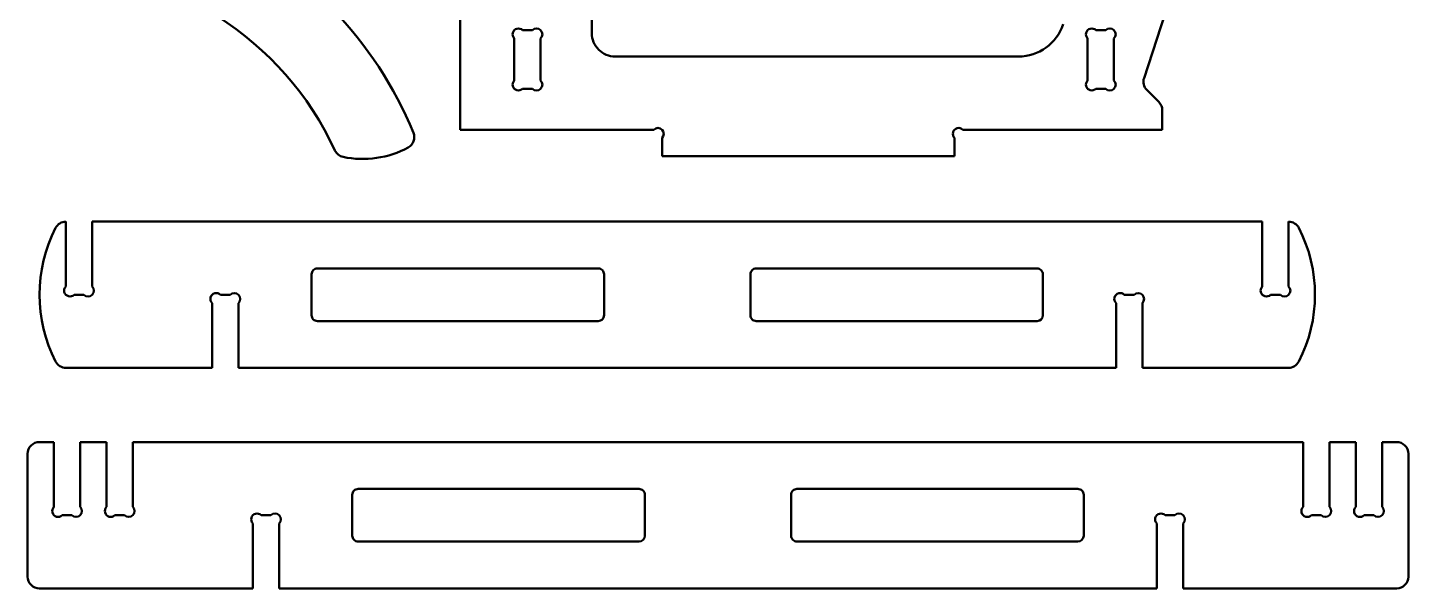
# Model space of a CAD drawing. Header units: millimetres. Extents: x -5696 to 5717, y -1207 to 892.
# Drawn here: x -3626.4 to -3415.9, y -1197.8 to -1112.4 of the extents above; entities that cross this region are included whole.
import ezdxf

# ---------------------------------------------------------------- set-up
doc = ezdxf.new("R2010")
doc.units = ezdxf.units.MM
doc.header["$MEASUREMENT"] = 0
doc.layers.add('layer 1', color=7, linetype='Continuous')

msp = doc.modelspace()

# ---------------------------------------------------------------- linework, layer by layer
at = {"layer": 'layer 1', "lineweight": 50}
for points in [[(-3540.348, -1113.2236), (-3540.348, -1113.2236), (-3540.348, -979.8894), (-3540.348, -979.8894)], [(-3560.415, -1042.7734), (-3560.415, -1042.7734), (-3560.415, -1127.9395), (-3560.415, -1127.9395)], [(-3456.1747, -1120.0703), (-3456.1747, -1120.0703), (-3433.0821, -1048.9986), (-3433.0821, -1048.9986)], [(-3567.5431, -1128.3989), (-3573.3541, -1114.3119), (-3584.2911, -1102.9527), (-3598.148, -1096.6126)], [(-3579.5032, -1131.0956), (-3587.4217, -1114.0187), (-3604.5635, -1103.1203), (-3623.3868, -1103.1952)], [(-3550.9039, -1112.7777), (-3550.9039, -1112.7777), (-3549.4131, -1112.7777), (-3549.4131, -1112.7777)], [(-3475.2972, -1116.7911), (-3472.2062, -1116.7911), (-3469.4667, -1114.8008), (-3468.5115, -1111.861)], [(-3463.5009, -1112.7777), (-3463.5009, -1112.7777), (-3462.0101, -1112.7777), (-3462.0101, -1112.7777)], [(-3552.1652, -1120.4351), (-3552.1652, -1120.4351), (-3552.1652, -1114.039), (-3552.1652, -1114.039)], [(-3548.1518, -1114.039), (-3548.1518, -1114.039), (-3548.1518, -1120.4351), (-3548.1518, -1120.4351)], [(-3464.7622, -1120.4351), (-3464.7622, -1120.4351), (-3464.7622, -1114.039), (-3464.7622, -1114.039)], [(-3460.7488, -1114.039), (-3460.7488, -1114.039), (-3460.7488, -1120.4351), (-3460.7488, -1120.4351)], [(-3475.2972, -1116.7911), (-3475.2972, -1116.7911), (-3536.7805, -1116.7911), (-3536.7805, -1116.7911)], [(-3549.4131, -1121.6964), (-3549.4131, -1121.6964), (-3550.9039, -1121.6964), (-3550.9039, -1121.6964)], [(-3462.0101, -1121.6964), (-3462.0101, -1121.6964), (-3463.5009, -1121.6964), (-3463.5009, -1121.6964)], [(-3456.1747, -1120.0703), (-3456.3819, -1120.7083), (-3456.2138, -1121.4085), (-3455.7395, -1121.8828)], [(-3453.9133, -1123.709), (-3453.9133, -1123.709), (-3455.7395, -1121.8828), (-3455.7395, -1121.8828)], [(-3453.3909, -1124.9703), (-3453.3909, -1124.4972), (-3453.5788, -1124.0435), (-3453.9133, -1123.709)], [(-3453.3909, -1127.9395), (-3453.3909, -1127.9395), (-3453.3909, -1124.9703), (-3453.3909, -1124.9703)], [(-3560.415, -1127.9395), (-3560.415, -1127.9395), (-3530.9069, -1127.9395), (-3530.9069, -1127.9395)], [(-3483.7909, -1127.9395), (-3483.7909, -1127.9395), (-3453.3909, -1127.9395), (-3453.3909, -1127.9395)], [(-3568.3408, -1130.6466), (-3567.5395, -1130.2114), (-3567.1954, -1129.2419), (-3567.5431, -1128.3989)], [(-3529.6456, -1129.2008), (-3529.6456, -1129.2008), (-3529.6456, -1131.9529), (-3529.6456, -1131.9529)], [(-3485.0522, -1131.9529), (-3485.0522, -1131.9529), (-3485.0522, -1129.2008), (-3485.0522, -1129.2008)], [(-3579.5032, -1131.0956), (-3579.2667, -1131.6055), (-3578.8037, -1131.9742), (-3578.2537, -1132.0904)], [(-3578.2537, -1132.0904), (-3574.8828, -1132.8027), (-3571.3685, -1132.2908), (-3568.3408, -1130.6466)], [(-3529.6456, -1131.9529), (-3529.6456, -1131.9529), (-3485.0522, -1131.9529), (-3485.0522, -1131.9529)], [(-3620.5264, -1141.9458), (-3621.1835, -1141.9578), (-3621.7808, -1142.3302), (-3622.0808, -1142.9149)], [(-3620.5264, -1151.8325), (-3620.5264, -1151.8325), (-3620.5264, -1141.9458), (-3620.5264, -1141.9458)], [(-3616.513, -1141.9455), (-3616.513, -1141.9455), (-3616.513, -1151.8325), (-3616.513, -1151.8325)], [(-3438.1395, -1141.9455), (-3438.1395, -1141.9455), (-3616.513, -1141.9455), (-3616.513, -1141.9455)], [(-3438.1395, -1151.8325), (-3438.1395, -1151.8325), (-3438.1395, -1141.9455), (-3438.1395, -1141.9455)], [(-3434.1261, -1141.9458), (-3434.1261, -1141.9458), (-3434.1261, -1151.8325), (-3434.1261, -1151.8325)], [(-3432.5717, -1142.9149), (-3432.8718, -1142.3302), (-3433.469, -1141.9578), (-3434.1261, -1141.9458)], [(-3622.0808, -1142.9149), (-3625.3595, -1149.3048), (-3625.3595, -1156.8828), (-3622.0808, -1163.2727)], [(-3432.5717, -1163.2727), (-3429.293, -1156.8829), (-3429.293, -1149.3049), (-3432.5717, -1142.915)], [(-3582.1761, -1149.0804), (-3582.1761, -1149.0804), (-3539.3665, -1149.0804), (-3539.3665, -1149.0804)], [(-3515.286, -1149.0804), (-3515.286, -1149.0804), (-3472.4764, -1149.0804), (-3472.4764, -1149.0804)], [(-3583.068, -1156.2153), (-3583.068, -1156.2153), (-3583.068, -1149.9723), (-3583.068, -1149.9723)], [(-3538.4746, -1149.9723), (-3538.4746, -1149.9723), (-3538.4746, -1156.2153), (-3538.4746, -1156.2153)], [(-3516.1779, -1156.2153), (-3516.1779, -1156.2153), (-3516.1779, -1149.9723), (-3516.1779, -1149.9723)], [(-3471.5845, -1149.9723), (-3471.5845, -1149.9723), (-3471.5845, -1156.2153), (-3471.5845, -1156.2153)], [(-3617.7743, -1153.0938), (-3617.7743, -1153.0938), (-3619.2651, -1153.0938), (-3619.2651, -1153.0938)], [(-3596.9684, -1153.0938), (-3596.9684, -1153.0938), (-3595.4776, -1153.0938), (-3595.4776, -1153.0938)], [(-3459.1749, -1153.0938), (-3459.1749, -1153.0938), (-3457.6841, -1153.0938), (-3457.6841, -1153.0938)], [(-3435.3874, -1153.0938), (-3435.3874, -1153.0938), (-3436.8782, -1153.0938), (-3436.8782, -1153.0938)], [(-3598.2297, -1164.2422), (-3598.2297, -1164.2422), (-3598.2297, -1154.3551), (-3598.2297, -1154.3551)], [(-3594.2163, -1154.3551), (-3594.2163, -1154.3551), (-3594.2163, -1164.2422), (-3594.2163, -1164.2422)], [(-3460.4362, -1164.2422), (-3460.4362, -1164.2422), (-3460.4362, -1154.3551), (-3460.4362, -1154.3551)], [(-3456.4228, -1154.3551), (-3456.4228, -1154.3551), (-3456.4228, -1164.2422), (-3456.4228, -1164.2422)], [(-3539.3665, -1157.1072), (-3539.3665, -1157.1072), (-3582.1761, -1157.1072), (-3582.1761, -1157.1072)], [(-3539.3665, -1157.1072), (-3538.8739, -1157.1072), (-3538.4746, -1156.7079), (-3538.4746, -1156.2153)], [(-3472.4764, -1157.1072), (-3472.4764, -1157.1072), (-3515.286, -1157.1072), (-3515.286, -1157.1072)], [(-3472.4764, -1157.1072), (-3471.9838, -1157.1072), (-3471.5845, -1156.7079), (-3471.5845, -1156.2153)], [(-3622.0808, -1163.2727), (-3621.7754, -1163.8679), (-3621.1627, -1164.2422), (-3620.4938, -1164.2422)], [(-3434.1588, -1164.2422), (-3433.4898, -1164.2422), (-3432.8771, -1163.8679), (-3432.5717, -1163.2727)], [(-3620.4938, -1164.2422), (-3620.4938, -1164.2422), (-3598.2297, -1164.2422), (-3598.2297, -1164.2422)], [(-3594.2163, -1164.2422), (-3594.2163, -1164.2422), (-3460.4362, -1164.2422), (-3460.4362, -1164.2422)], [(-3456.4228, -1164.2422), (-3456.4228, -1164.2422), (-3434.1588, -1164.2422), (-3434.1588, -1164.2422)], [(-3622.3401, -1175.5525), (-3622.3401, -1175.5525), (-3624.5697, -1175.5525), (-3624.5697, -1175.5525)], [(-3622.3401, -1185.4395), (-3622.3401, -1185.4395), (-3622.3401, -1175.5525), (-3622.3401, -1175.5525)], [(-3618.3267, -1175.5525), (-3618.3267, -1175.5525), (-3618.3267, -1185.4395), (-3618.3267, -1185.4395)], [(-3614.3133, -1175.5525), (-3614.3133, -1175.5525), (-3618.3267, -1175.5525), (-3618.3267, -1175.5525)], [(-3614.3133, -1185.4395), (-3614.3133, -1185.4395), (-3614.3133, -1175.5525), (-3614.3133, -1175.5525)], [(-3610.2998, -1175.5525), (-3610.2998, -1175.5525), (-3610.2998, -1185.4395), (-3610.2998, -1185.4395)], [(-3431.9263, -1175.5525), (-3431.9263, -1175.5525), (-3610.2998, -1175.5525), (-3610.2998, -1175.5525)], [(-3431.9263, -1185.4395), (-3431.9263, -1185.4395), (-3431.9263, -1175.5525), (-3431.9263, -1175.5525)], [(-3427.9129, -1175.5525), (-3427.9129, -1175.5525), (-3427.9129, -1185.4395), (-3427.9129, -1185.4395)], [(-3423.8995, -1175.5525), (-3423.8995, -1175.5525), (-3427.9129, -1175.5525), (-3427.9129, -1175.5525)], [(-3423.8995, -1185.4395), (-3423.8995, -1185.4395), (-3423.8995, -1175.5525), (-3423.8995, -1175.5525)], [(-3419.8861, -1175.5525), (-3419.8861, -1175.5525), (-3419.8861, -1185.4395), (-3419.8861, -1185.4395)], [(-3417.6565, -1175.5525), (-3417.6565, -1175.5525), (-3419.8861, -1175.5525), (-3419.8861, -1175.5525)], [(-3626.3535, -1177.3362), (-3626.3535, -1177.3362), (-3626.3535, -1196.0654), (-3626.3535, -1196.0654)], [(-3415.8727, -1196.0654), (-3415.8727, -1196.0654), (-3415.8727, -1177.3362), (-3415.8727, -1177.3362)], [(-3575.9629, -1182.6874), (-3575.9629, -1182.6874), (-3533.1533, -1182.6874), (-3533.1533, -1182.6874)], [(-3509.0729, -1182.6874), (-3509.0729, -1182.6874), (-3466.2632, -1182.6874), (-3466.2632, -1182.6874)], [(-3576.8548, -1189.8223), (-3576.8548, -1189.8223), (-3576.8548, -1183.5793), (-3576.8548, -1183.5793)], [(-3532.2615, -1183.5793), (-3532.2615, -1183.5793), (-3532.2615, -1189.8223), (-3532.2615, -1189.8223)], [(-3509.9648, -1189.8223), (-3509.9648, -1189.8223), (-3509.9648, -1183.5793), (-3509.9648, -1183.5793)], [(-3465.3714, -1183.5793), (-3465.3714, -1183.5793), (-3465.3714, -1189.8223), (-3465.3714, -1189.8223)], [(-3619.588, -1186.7008), (-3619.588, -1186.7008), (-3621.0788, -1186.7008), (-3621.0788, -1186.7008)], [(-3611.5612, -1186.7008), (-3611.5612, -1186.7008), (-3613.052, -1186.7008), (-3613.052, -1186.7008)], [(-3590.7553, -1186.7008), (-3590.7553, -1186.7008), (-3589.2645, -1186.7008), (-3589.2645, -1186.7008)], [(-3452.9617, -1186.7008), (-3452.9617, -1186.7008), (-3451.4709, -1186.7008), (-3451.4709, -1186.7008)], [(-3429.1742, -1186.7008), (-3429.1742, -1186.7008), (-3430.665, -1186.7008), (-3430.665, -1186.7008)], [(-3421.1474, -1186.7008), (-3421.1474, -1186.7008), (-3422.6382, -1186.7008), (-3422.6382, -1186.7008)], [(-3592.0166, -1197.8492), (-3592.0166, -1197.8492), (-3592.0166, -1187.9621), (-3592.0166, -1187.9621)], [(-3588.0032, -1187.9621), (-3588.0032, -1187.9621), (-3588.0032, -1197.8492), (-3588.0032, -1197.8492)], [(-3454.223, -1197.8492), (-3454.223, -1197.8492), (-3454.223, -1187.9621), (-3454.223, -1187.9621)], [(-3450.2096, -1187.9621), (-3450.2096, -1187.9621), (-3450.2096, -1197.8492), (-3450.2096, -1197.8492)], [(-3533.1533, -1190.7142), (-3533.1533, -1190.7142), (-3575.9629, -1190.7142), (-3575.9629, -1190.7142)], [(-3533.1533, -1190.7142), (-3532.6607, -1190.7142), (-3532.2615, -1190.3149), (-3532.2615, -1189.8223)], [(-3466.2632, -1190.7142), (-3466.2632, -1190.7142), (-3509.0729, -1190.7142), (-3509.0729, -1190.7142)], [(-3466.2632, -1190.7142), (-3465.7707, -1190.7142), (-3465.3714, -1190.3149), (-3465.3714, -1189.8223)], [(-3417.6565, -1197.8492), (-3416.6713, -1197.8492), (-3415.8727, -1197.0506), (-3415.8727, -1196.0654)], [(-3624.5697, -1197.8492), (-3624.5697, -1197.8492), (-3592.0166, -1197.8492), (-3592.0166, -1197.8492)], [(-3588.0032, -1197.8492), (-3588.0032, -1197.8492), (-3454.223, -1197.8492), (-3454.223, -1197.8492)], [(-3450.2096, -1197.8492), (-3450.2096, -1197.8492), (-3417.6565, -1197.8492), (-3417.6565, -1197.8492)]]:
    msp.add_open_spline(points, degree=3, dxfattribs=at)
for points, knots in [([(-3550.9039, -1112.7777), (-3551.1292, -1112.5524), (-3551.4576, -1112.4644), (-3551.7654, -1112.5469), (-3551.7654, -1112.5469), (-3552.0732, -1112.6293), (-3552.3136, -1112.8697), (-3552.3961, -1113.1775), (-3552.3961, -1113.1775), (-3552.4785, -1113.4853), (-3552.3905, -1113.8137), (-3552.1652, -1114.039)], [0, 0, 0, 0, 0.25, 0.25, 0.25, 0.25, 0.5, 0.5, 0.5, 0.5, 1, 1, 1, 1]), ([(-3548.1518, -1114.039), (-3547.8035, -1113.6907), (-3547.8035, -1113.126), (-3548.1518, -1112.7777), (-3548.1518, -1112.7777), (-3548.5001, -1112.4294), (-3549.0648, -1112.4294), (-3549.4131, -1112.7777)], [0, 0, 0, 0, 0.33333333, 0.33333333, 0.33333333, 0.33333333, 1, 1, 1, 1]), ([(-3540.348, -1113.2236), (-3540.348, -1114.1698), (-3539.9721, -1115.0772), (-3539.3031, -1115.7462), (-3539.3031, -1115.7462), (-3538.6341, -1116.4153), (-3537.7267, -1116.7911), (-3536.7805, -1116.7911)], [0, 0, 0, 0, 0.33333333, 0.33333333, 0.33333333, 0.33333333, 1, 1, 1, 1]), ([(-3463.5009, -1112.7777), (-3463.7262, -1112.5524), (-3464.0546, -1112.4644), (-3464.3624, -1112.5469), (-3464.3624, -1112.5469), (-3464.6702, -1112.6293), (-3464.9106, -1112.8697), (-3464.993, -1113.1775), (-3464.993, -1113.1775), (-3465.0755, -1113.4853), (-3464.9875, -1113.8137), (-3464.7622, -1114.039)], [0, 0, 0, 0, 0.25, 0.25, 0.25, 0.25, 0.5, 0.5, 0.5, 0.5, 1, 1, 1, 1]), ([(-3460.7488, -1114.039), (-3460.4005, -1113.6907), (-3460.4005, -1113.126), (-3460.7488, -1112.7777), (-3460.7488, -1112.7777), (-3461.0971, -1112.4294), (-3461.6618, -1112.4294), (-3462.0101, -1112.7777)], [0, 0, 0, 0, 0.33333333, 0.33333333, 0.33333333, 0.33333333, 1, 1, 1, 1]), ([(-3552.1652, -1120.4351), (-3552.3905, -1120.6604), (-3552.4785, -1120.9888), (-3552.3961, -1121.2966), (-3552.3961, -1121.2966), (-3552.3136, -1121.6043), (-3552.0732, -1121.8447), (-3551.7654, -1121.9272), (-3551.7654, -1121.9272), (-3551.4576, -1122.0097), (-3551.1292, -1121.9217), (-3550.9039, -1121.6964)], [0, 0, 0, 0, 0.25, 0.25, 0.25, 0.25, 0.5, 0.5, 0.5, 0.5, 1, 1, 1, 1]), ([(-3549.4131, -1121.6964), (-3549.0648, -1122.0447), (-3548.5001, -1122.0447), (-3548.1518, -1121.6964), (-3548.1518, -1121.6964), (-3547.8035, -1121.3481), (-3547.8035, -1120.7834), (-3548.1518, -1120.4351)], [0, 0, 0, 0, 0.33333333, 0.33333333, 0.33333333, 0.33333333, 1, 1, 1, 1]), ([(-3464.7622, -1120.4351), (-3464.9875, -1120.6604), (-3465.0755, -1120.9888), (-3464.993, -1121.2966), (-3464.993, -1121.2966), (-3464.9106, -1121.6043), (-3464.6702, -1121.8447), (-3464.3624, -1121.9272), (-3464.3624, -1121.9272), (-3464.0546, -1122.0097), (-3463.7262, -1121.9217), (-3463.5009, -1121.6964)], [0, 0, 0, 0, 0.25, 0.25, 0.25, 0.25, 0.5, 0.5, 0.5, 0.5, 1, 1, 1, 1]), ([(-3462.0101, -1121.6964), (-3461.6618, -1122.0447), (-3461.0971, -1122.0447), (-3460.7488, -1121.6964), (-3460.7488, -1121.6964), (-3460.4005, -1121.3481), (-3460.4005, -1120.7834), (-3460.7488, -1120.4351)], [0, 0, 0, 0, 0.33333333, 0.33333333, 0.33333333, 0.33333333, 1, 1, 1, 1]), ([(-3529.6456, -1129.2008), (-3529.2973, -1128.8525), (-3529.2973, -1128.2878), (-3529.6456, -1127.9395), (-3529.6456, -1127.9395), (-3529.9939, -1127.5912), (-3530.5586, -1127.5912), (-3530.9069, -1127.9395)], [0, 0, 0, 0, 0.33333333, 0.33333333, 0.33333333, 0.33333333, 1, 1, 1, 1]), ([(-3483.7909, -1127.9395), (-3484.0162, -1127.7142), (-3484.3446, -1127.6262), (-3484.6524, -1127.7086), (-3484.6524, -1127.7086), (-3484.9602, -1127.7911), (-3485.2006, -1128.0315), (-3485.283, -1128.3393), (-3485.283, -1128.3393), (-3485.3655, -1128.647), (-3485.2775, -1128.9755), (-3485.0522, -1129.2008)], [0, 0, 0, 0, 0.25, 0.25, 0.25, 0.25, 0.5, 0.5, 0.5, 0.5, 1, 1, 1, 1]), ([(-3582.1761, -1149.0804), (-3582.4126, -1149.0804), (-3582.6395, -1149.1744), (-3582.8068, -1149.3416), (-3582.8068, -1149.3416), (-3582.974, -1149.5089), (-3583.068, -1149.7357), (-3583.068, -1149.9723)], [0, 0, 0, 0, 0.33333333, 0.33333333, 0.33333333, 0.33333333, 1, 1, 1, 1]), ([(-3538.4746, -1149.9723), (-3538.4746, -1149.7357), (-3538.5686, -1149.5089), (-3538.7358, -1149.3416), (-3538.7358, -1149.3416), (-3538.9031, -1149.1744), (-3539.1299, -1149.0804), (-3539.3665, -1149.0804)], [0, 0, 0, 0, 0.33333333, 0.33333333, 0.33333333, 0.33333333, 1, 1, 1, 1]), ([(-3515.286, -1149.0804), (-3515.5226, -1149.0804), (-3515.7494, -1149.1744), (-3515.9167, -1149.3416), (-3515.9167, -1149.3416), (-3516.084, -1149.5089), (-3516.1779, -1149.7357), (-3516.1779, -1149.9723)], [0, 0, 0, 0, 0.33333333, 0.33333333, 0.33333333, 0.33333333, 1, 1, 1, 1]), ([(-3471.5845, -1149.9723), (-3471.5845, -1149.7357), (-3471.6785, -1149.5089), (-3471.8458, -1149.3416), (-3471.8458, -1149.3416), (-3472.013, -1149.1744), (-3472.2399, -1149.0804), (-3472.4764, -1149.0804)], [0, 0, 0, 0, 0.33333333, 0.33333333, 0.33333333, 0.33333333, 1, 1, 1, 1]), ([(-3620.5264, -1151.8325), (-3620.7517, -1152.0578), (-3620.8397, -1152.3862), (-3620.7572, -1152.694), (-3620.7572, -1152.694), (-3620.6748, -1153.0018), (-3620.4344, -1153.2422), (-3620.1266, -1153.3246), (-3620.1266, -1153.3246), (-3619.8188, -1153.4071), (-3619.4904, -1153.3191), (-3619.2651, -1153.0938)], [0, 0, 0, 0, 0.25, 0.25, 0.25, 0.25, 0.5, 0.5, 0.5, 0.5, 1, 1, 1, 1]), ([(-3617.7743, -1153.0938), (-3617.426, -1153.4421), (-3616.8613, -1153.4421), (-3616.513, -1153.0938), (-3616.513, -1153.0938), (-3616.1647, -1152.7455), (-3616.1647, -1152.1808), (-3616.513, -1151.8325)], [0, 0, 0, 0, 0.33333333, 0.33333333, 0.33333333, 0.33333333, 1, 1, 1, 1]), ([(-3596.9684, -1153.0938), (-3597.1937, -1152.8685), (-3597.5221, -1152.7805), (-3597.8299, -1152.863), (-3597.8299, -1152.863), (-3598.1377, -1152.9454), (-3598.3781, -1153.1858), (-3598.4606, -1153.4936), (-3598.4606, -1153.4936), (-3598.543, -1153.8014), (-3598.455, -1154.1298), (-3598.2297, -1154.3551)], [0, 0, 0, 0, 0.25, 0.25, 0.25, 0.25, 0.5, 0.5, 0.5, 0.5, 1, 1, 1, 1]), ([(-3594.2163, -1154.3551), (-3593.868, -1154.0068), (-3593.868, -1153.4421), (-3594.2163, -1153.0938), (-3594.2163, -1153.0938), (-3594.5646, -1152.7455), (-3595.1293, -1152.7455), (-3595.4776, -1153.0938)], [0, 0, 0, 0, 0.33333333, 0.33333333, 0.33333333, 0.33333333, 1, 1, 1, 1]), ([(-3459.1749, -1153.0938), (-3459.4002, -1152.8685), (-3459.7286, -1152.7805), (-3460.0364, -1152.863), (-3460.0364, -1152.863), (-3460.3441, -1152.9454), (-3460.5845, -1153.1858), (-3460.667, -1153.4936), (-3460.667, -1153.4936), (-3460.7495, -1153.8014), (-3460.6615, -1154.1298), (-3460.4362, -1154.3551)], [0, 0, 0, 0, 0.25, 0.25, 0.25, 0.25, 0.5, 0.5, 0.5, 0.5, 1, 1, 1, 1]), ([(-3456.4228, -1154.3551), (-3456.0745, -1154.0068), (-3456.0745, -1153.4421), (-3456.4228, -1153.0938), (-3456.4228, -1153.0938), (-3456.7711, -1152.7455), (-3457.3358, -1152.7455), (-3457.6841, -1153.0938)], [0, 0, 0, 0, 0.33333333, 0.33333333, 0.33333333, 0.33333333, 1, 1, 1, 1]), ([(-3438.1395, -1151.8325), (-3438.3648, -1152.0578), (-3438.4528, -1152.3862), (-3438.3703, -1152.694), (-3438.3703, -1152.694), (-3438.2879, -1153.0018), (-3438.0475, -1153.2422), (-3437.7397, -1153.3246), (-3437.7397, -1153.3246), (-3437.4319, -1153.4071), (-3437.1035, -1153.3191), (-3436.8782, -1153.0938)], [0, 0, 0, 0, 0.25, 0.25, 0.25, 0.25, 0.5, 0.5, 0.5, 0.5, 1, 1, 1, 1]), ([(-3435.3874, -1153.0938), (-3435.0391, -1153.4421), (-3434.4744, -1153.4421), (-3434.1261, -1153.0938), (-3434.1261, -1153.0938), (-3433.7778, -1152.7455), (-3433.7778, -1152.1808), (-3434.1261, -1151.8325)], [0, 0, 0, 0, 0.33333333, 0.33333333, 0.33333333, 0.33333333, 1, 1, 1, 1]), ([(-3583.068, -1156.2153), (-3583.068, -1156.4519), (-3582.974, -1156.6787), (-3582.8068, -1156.846), (-3582.8068, -1156.846), (-3582.6395, -1157.0133), (-3582.4126, -1157.1072), (-3582.1761, -1157.1072)], [0, 0, 0, 0, 0.33333333, 0.33333333, 0.33333333, 0.33333333, 1, 1, 1, 1]), ([(-3516.1779, -1156.2153), (-3516.1779, -1156.4519), (-3516.084, -1156.6787), (-3515.9167, -1156.846), (-3515.9167, -1156.846), (-3515.7494, -1157.0133), (-3515.5226, -1157.1072), (-3515.286, -1157.1072)], [0, 0, 0, 0, 0.33333333, 0.33333333, 0.33333333, 0.33333333, 1, 1, 1, 1]), ([(-3624.5697, -1175.5525), (-3625.0428, -1175.5525), (-3625.4965, -1175.7404), (-3625.831, -1176.0749), (-3625.831, -1176.0749), (-3626.1656, -1176.4094), (-3626.3535, -1176.8631), (-3626.3535, -1177.3362)], [0, 0, 0, 0, 0.33333333, 0.33333333, 0.33333333, 0.33333333, 1, 1, 1, 1]), ([(-3415.8727, -1177.3362), (-3415.8727, -1176.8631), (-3416.0607, -1176.4094), (-3416.3952, -1176.0749), (-3416.3952, -1176.0749), (-3416.7297, -1175.7404), (-3417.1834, -1175.5525), (-3417.6565, -1175.5525)], [0, 0, 0, 0, 0.33333333, 0.33333333, 0.33333333, 0.33333333, 1, 1, 1, 1]), ([(-3575.9629, -1182.6874), (-3576.1995, -1182.6874), (-3576.4263, -1182.7814), (-3576.5936, -1182.9486), (-3576.5936, -1182.9486), (-3576.7609, -1183.1159), (-3576.8548, -1183.3427), (-3576.8548, -1183.5793)], [0, 0, 0, 0, 0.33333333, 0.33333333, 0.33333333, 0.33333333, 1, 1, 1, 1]), ([(-3532.2615, -1183.5793), (-3532.2615, -1183.3427), (-3532.3554, -1183.1159), (-3532.5227, -1182.9486), (-3532.5227, -1182.9486), (-3532.6899, -1182.7814), (-3532.9168, -1182.6874), (-3533.1533, -1182.6874)], [0, 0, 0, 0, 0.33333333, 0.33333333, 0.33333333, 0.33333333, 1, 1, 1, 1]), ([(-3509.0729, -1182.6874), (-3509.3094, -1182.6874), (-3509.5363, -1182.7814), (-3509.7035, -1182.9486), (-3509.7035, -1182.9486), (-3509.8708, -1183.1159), (-3509.9648, -1183.3427), (-3509.9648, -1183.5793)], [0, 0, 0, 0, 0.33333333, 0.33333333, 0.33333333, 0.33333333, 1, 1, 1, 1]), ([(-3465.3714, -1183.5793), (-3465.3714, -1183.3427), (-3465.4653, -1183.1159), (-3465.6326, -1182.9486), (-3465.6326, -1182.9486), (-3465.7999, -1182.7814), (-3466.0267, -1182.6874), (-3466.2632, -1182.6874)], [0, 0, 0, 0, 0.33333333, 0.33333333, 0.33333333, 0.33333333, 1, 1, 1, 1]), ([(-3622.3401, -1185.4395), (-3622.5654, -1185.6648), (-3622.6534, -1185.9932), (-3622.5709, -1186.301), (-3622.5709, -1186.301), (-3622.4884, -1186.6088), (-3622.248, -1186.8492), (-3621.9403, -1186.9316), (-3621.9403, -1186.9316), (-3621.6325, -1187.0141), (-3621.3041, -1186.9261), (-3621.0788, -1186.7008)], [0, 0, 0, 0, 0.25, 0.25, 0.25, 0.25, 0.5, 0.5, 0.5, 0.5, 1, 1, 1, 1]), ([(-3619.588, -1186.7008), (-3619.2397, -1187.0491), (-3618.675, -1187.0491), (-3618.3267, -1186.7008), (-3618.3267, -1186.7008), (-3617.9784, -1186.3525), (-3617.9784, -1185.7878), (-3618.3267, -1185.4395)], [0, 0, 0, 0, 0.33333333, 0.33333333, 0.33333333, 0.33333333, 1, 1, 1, 1]), ([(-3614.3133, -1185.4395), (-3614.5386, -1185.6648), (-3614.6266, -1185.9932), (-3614.5441, -1186.301), (-3614.5441, -1186.301), (-3614.4616, -1186.6088), (-3614.2212, -1186.8492), (-3613.9135, -1186.9316), (-3613.9135, -1186.9316), (-3613.6057, -1187.0141), (-3613.2773, -1186.9261), (-3613.052, -1186.7008)], [0, 0, 0, 0, 0.25, 0.25, 0.25, 0.25, 0.5, 0.5, 0.5, 0.5, 1, 1, 1, 1]), ([(-3611.5612, -1186.7008), (-3611.2129, -1187.0491), (-3610.6481, -1187.0491), (-3610.2998, -1186.7008), (-3610.2998, -1186.7008), (-3609.9516, -1186.3525), (-3609.9516, -1185.7878), (-3610.2998, -1185.4395)], [0, 0, 0, 0, 0.33333333, 0.33333333, 0.33333333, 0.33333333, 1, 1, 1, 1]), ([(-3590.7553, -1186.7008), (-3590.9806, -1186.4755), (-3591.309, -1186.3875), (-3591.6168, -1186.47), (-3591.6168, -1186.47), (-3591.9245, -1186.5524), (-3592.1649, -1186.7928), (-3592.2474, -1187.1006), (-3592.2474, -1187.1006), (-3592.3299, -1187.4084), (-3592.2419, -1187.7368), (-3592.0166, -1187.9621)], [0, 0, 0, 0, 0.25, 0.25, 0.25, 0.25, 0.5, 0.5, 0.5, 0.5, 1, 1, 1, 1]), ([(-3588.0032, -1187.9621), (-3587.6549, -1187.6138), (-3587.6549, -1187.0491), (-3588.0032, -1186.7008), (-3588.0032, -1186.7008), (-3588.3515, -1186.3525), (-3588.9162, -1186.3525), (-3589.2645, -1186.7008)], [0, 0, 0, 0, 0.33333333, 0.33333333, 0.33333333, 0.33333333, 1, 1, 1, 1]), ([(-3452.9617, -1186.7008), (-3453.187, -1186.4755), (-3453.5154, -1186.3875), (-3453.8232, -1186.47), (-3453.8232, -1186.47), (-3454.131, -1186.5524), (-3454.3714, -1186.7928), (-3454.4539, -1187.1006), (-3454.4539, -1187.1006), (-3454.5363, -1187.4084), (-3454.4483, -1187.7368), (-3454.223, -1187.9621)], [0, 0, 0, 0, 0.25, 0.25, 0.25, 0.25, 0.5, 0.5, 0.5, 0.5, 1, 1, 1, 1]), ([(-3450.2096, -1187.9621), (-3449.8613, -1187.6138), (-3449.8613, -1187.0491), (-3450.2096, -1186.7008), (-3450.2096, -1186.7008), (-3450.5579, -1186.3525), (-3451.1226, -1186.3525), (-3451.4709, -1186.7008)], [0, 0, 0, 0, 0.33333333, 0.33333333, 0.33333333, 0.33333333, 1, 1, 1, 1]), ([(-3431.9263, -1185.4395), (-3432.1517, -1185.6648), (-3432.2396, -1185.9932), (-3432.1572, -1186.301), (-3432.1572, -1186.301), (-3432.0747, -1186.6088), (-3431.8343, -1186.8492), (-3431.5265, -1186.9316), (-3431.5265, -1186.9316), (-3431.2188, -1187.0141), (-3430.8903, -1186.9261), (-3430.665, -1186.7008)], [0, 0, 0, 0, 0.25, 0.25, 0.25, 0.25, 0.5, 0.5, 0.5, 0.5, 1, 1, 1, 1]), ([(-3429.1742, -1186.7008), (-3428.8259, -1187.0491), (-3428.2612, -1187.0491), (-3427.9129, -1186.7008), (-3427.9129, -1186.7008), (-3427.5646, -1186.3525), (-3427.5646, -1185.7878), (-3427.9129, -1185.4395)], [0, 0, 0, 0, 0.33333333, 0.33333333, 0.33333333, 0.33333333, 1, 1, 1, 1]), ([(-3423.8995, -1185.4395), (-3424.1248, -1185.6648), (-3424.2128, -1185.9932), (-3424.1304, -1186.301), (-3424.1304, -1186.301), (-3424.0479, -1186.6088), (-3423.8075, -1186.8492), (-3423.4997, -1186.9316), (-3423.4997, -1186.9316), (-3423.1919, -1187.0141), (-3422.8635, -1186.9261), (-3422.6382, -1186.7008)], [0, 0, 0, 0, 0.25, 0.25, 0.25, 0.25, 0.5, 0.5, 0.5, 0.5, 1, 1, 1, 1]), ([(-3421.1474, -1186.7008), (-3420.7991, -1187.0491), (-3420.2344, -1187.0491), (-3419.8861, -1186.7008), (-3419.8861, -1186.7008), (-3419.5378, -1186.3525), (-3419.5378, -1185.7878), (-3419.8861, -1185.4395)], [0, 0, 0, 0, 0.33333333, 0.33333333, 0.33333333, 0.33333333, 1, 1, 1, 1]), ([(-3576.8548, -1189.8223), (-3576.8548, -1190.0589), (-3576.7609, -1190.2857), (-3576.5936, -1190.453), (-3576.5936, -1190.453), (-3576.4263, -1190.6203), (-3576.1995, -1190.7142), (-3575.9629, -1190.7142)], [0, 0, 0, 0, 0.33333333, 0.33333333, 0.33333333, 0.33333333, 1, 1, 1, 1]), ([(-3509.9648, -1189.8223), (-3509.9648, -1190.0589), (-3509.8708, -1190.2857), (-3509.7035, -1190.453), (-3509.7035, -1190.453), (-3509.5363, -1190.6203), (-3509.3094, -1190.7142), (-3509.0729, -1190.7142)], [0, 0, 0, 0, 0.33333333, 0.33333333, 0.33333333, 0.33333333, 1, 1, 1, 1]), ([(-3626.3535, -1196.0654), (-3626.3535, -1196.5385), (-3626.1656, -1196.9922), (-3625.831, -1197.3267), (-3625.831, -1197.3267), (-3625.4965, -1197.6612), (-3625.0428, -1197.8492), (-3624.5697, -1197.8492)], [0, 0, 0, 0, 0.33333333, 0.33333333, 0.33333333, 0.33333333, 1, 1, 1, 1])]:
    msp.add_open_spline(points, degree=3, knots=knots, dxfattribs=at)

doc.saveas('drawing.dxf')
